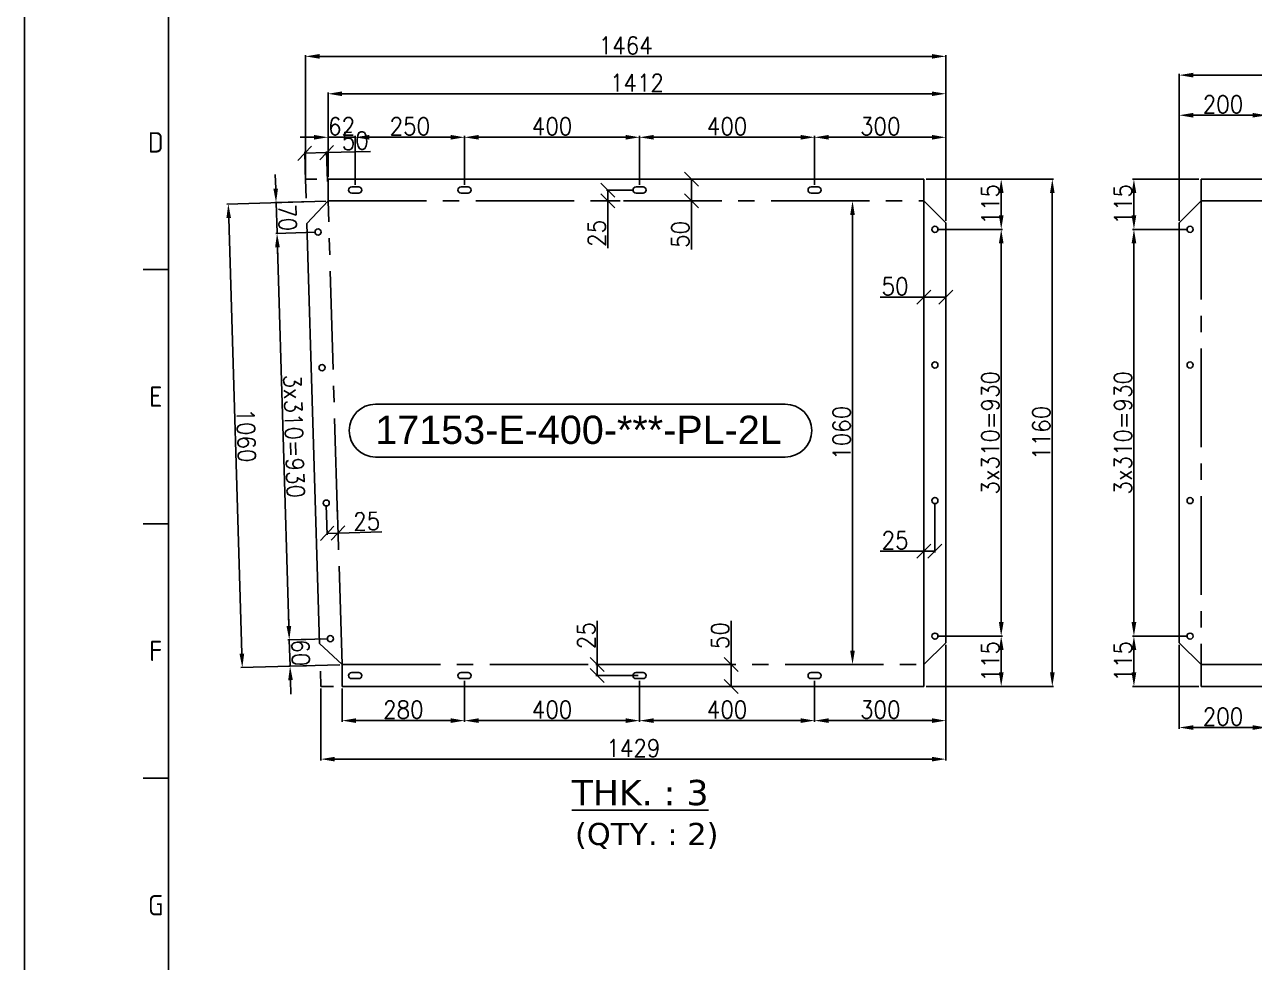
# Model space of a CAD drawing. Header units: inches. Extents: x 98758 to 118468, y 66787 to 119708.
# Drawn here: x 98965 to 101776, y 87340 to 89484 of the extents above; entities that cross this region are included whole.
import ezdxf
from ezdxf.enums import TextEntityAlignment as Align

# ---------------------------------------------------------------- set-up
doc = ezdxf.new("R2010")
doc.units = ezdxf.units.IN
doc.header["$MEASUREMENT"] = 0
for name, pattern in [('CENTER2', [1.125, 0.75, -0.125, 0.125, -0.125]), ('HIDDEN', [0.375, 0.25, -0.125]), ('HIDDEN2', [0.1875, 0.125, -0.0625])]:
    doc.linetypes.add(name, pattern=pattern)
for name, color, linetype in [('2', 2, 'HIDDEN2'), ('3', 3, 'Continuous'), ('3-TEXT', 6, 'Continuous'), ('CADRE', 5, 'Continuous')]:
    doc.layers.add(name, color=color, linetype=linetype)
doc.styles.add('ISO Proportional', font='isocp.shx')
doc.styles.add('ROMANS', font='ROMANS.shx', dxfattribs={"width": 0.9})
doc.styles.add('style1', font='verdana.ttf')
doc.styles.add('style10', font='swissl.ttf', dxfattribs={"height": 40})
doc.styles.add('ver', font='verdana.ttf')
doc.dimstyles.new('11', dxfattribs={"dimtxt": 40, "dimasz": 32, "dimexe": 3, "dimexo": 5, "dimgap": 5, "dimtad": 1, "dimdec": 0, "dimdsep": 46, "dimtxsty": 'ROMANS', "dimcen": 2.5, "dimclrd": 6, "dimclre": 6, "dimclrt": 2, "dimadec": 0, "dimazin": 0, "dimtfac": 1, "dimtdec": 0, "dimtmove": 0, "dimatfit": 3, "dimfxl": 1, "dimarcsym": 0})

# ---------------------------------------------------------------- blocks, each defined once
blk = doc.blocks.new('KADR')
at = {"layer": 'CADRE', "color": 2}
for p, q in [((220598.3, 4139.6), (220695.6, 4139.6)), ((220598.3, 3167.2), (220695.6, 3167.2)), ((220598.3, 2194.8), (220695.6, 2194.8))]:
    blk.add_line(p, q, dxfattribs=at)
at = {"layer": 'CADRE', "color": 1}
blk.add_lwpolyline([(220145.5, -7651), (243248.6, -7651), (243248.6, 8686.2), (220145.5, 8686.2)], close=True, dxfattribs=at)
at = {"layer": 'CADRE'}
blk.add_lwpolyline([(220695.6, -7100.9), (242698.5, -7100.9), (242698.5, 8136.1), (220695.6, 8136.1)], close=True, dxfattribs=at)
at = {"layer": 'CADRE', "color": 2, "style": 'ISO Proportional'}
for s, p in [('D', (220647, 4625.8)), ('E', (220647, 3653.4)), ('F', (220647, 2681)), ('G', (220647, 1708.6))]:
    blk.add_text(s, height=77.8, dxfattribs=at).set_placement(p, align=Align.MIDDLE)
blk = doc.blocks.new('*D144')
at = {"color": 6, "lineweight": -2, "transparency": 16777216}
for p, q in [((101026, 89130.3), (101200.5, 89130.3)), ((101197.5, 89098.3), (101197.5, 89047.5)), ((101051, 89015.5), (101200.5, 89015.5))]:
    blk.add_line(p, q, dxfattribs=at)
at = {"color": 6, "transparency": 16777216}
for points in [[(101192.2, 89098.3), (101202.9, 89098.3), (101197.5, 89130.3)], [(101192.2, 89047.5), (101202.9, 89047.5), (101197.5, 89015.5)]]:
    blk.add_solid(points, dxfattribs=at)
at = {"layer": 'Defpoints', "color": 0, "transparency": 16777216}
for p in [(101021, 89130.3), (101046, 89015.5, -0.2), (101197.5, 89015.5)]:
    blk.add_point(p, dxfattribs=at)
at = {"color": 2, "transparency": 16777216, "insert": (101172.5, 89072.9), "char_height": 40, "attachment_point": 5, "rotation": 90, "style": 'ROMANS'}
blk.add_mtext('115', dxfattribs=at)
blk = doc.blocks.new('*D145')
at = {"color": 6, "lineweight": -2, "transparency": 16777216}
for p, q in [((101051, 89015.5), (101200.5, 89015.5)), ((101197.5, 88983.5), (101197.5, 88117.5)), ((101051, 88085.5), (101200.5, 88085.5))]:
    blk.add_line(p, q, dxfattribs=at)
at = {"color": 6, "transparency": 16777216}
for points in [[(101192.2, 88983.5), (101202.9, 88983.5), (101197.5, 89015.5)], [(101192.2, 88117.5), (101202.9, 88117.5), (101197.5, 88085.5)]]:
    blk.add_solid(points, dxfattribs=at)
at = {"layer": 'Defpoints', "color": 0, "transparency": 16777216}
for p in [(101046, 89015.5, -0.2), (101046, 88085.5, -0.2), (101197.5, 88085.5)]:
    blk.add_point(p, dxfattribs=at)
at = {"color": 2, "transparency": 16777216, "insert": (101172.5, 88550.5), "char_height": 40, "attachment_point": 5, "rotation": 90, "style": 'ROMANS'}
blk.add_mtext('3x310=930', dxfattribs=at)
blk = doc.blocks.new('*D146')
at = {"color": 6, "lineweight": -2, "transparency": 16777216}
for p, q in [((101051, 88085.5), (101200.5, 88085.5)), ((101197.5, 88053.5), (101197.5, 88002.5)), ((101026, 87970.5), (101200.5, 87970.5))]:
    blk.add_line(p, q, dxfattribs=at)
at = {"color": 6, "transparency": 16777216}
for points in [[(101192.2, 88053.5), (101202.9, 88053.5), (101197.5, 88085.5)], [(101192.2, 88002.5), (101202.9, 88002.5), (101197.5, 87970.5)]]:
    blk.add_solid(points, dxfattribs=at)
at = {"layer": 'Defpoints', "color": 0, "transparency": 16777216}
for p in [(101046, 88085.5, -0.2), (101021, 87970.5), (101197.5, 87970.5)]:
    blk.add_point(p, dxfattribs=at)
at = {"color": 2, "transparency": 16777216, "insert": (101172.5, 88028), "char_height": 40, "attachment_point": 5, "rotation": 90, "style": 'ROMANS'}
blk.add_mtext('115', dxfattribs=at)
blk = doc.blocks.new('*D147')
at = {"color": 6, "lineweight": -2, "transparency": 16777216}
for p, q in [((101107.9, 89130.3), (101317.3, 89130.3)), ((101314.3, 89098.3), (101314.3, 88002.5)), ((101107.9, 87970.5), (101317.3, 87970.5))]:
    blk.add_line(p, q, dxfattribs=at)
at = {"color": 6, "transparency": 16777216}
for points in [[(101309, 89098.3), (101319.6, 89098.3), (101314.3, 89130.3)], [(101309, 88002.5), (101319.6, 88002.5), (101314.3, 87970.5)]]:
    blk.add_solid(points, dxfattribs=at)
at = {"layer": 'Defpoints', "color": 0, "transparency": 16777216}
for p in [(101102.9, 89130.3), (101102.9, 87970.5), (101314.3, 87970.5)]:
    blk.add_point(p, dxfattribs=at)
at = {"color": 2, "transparency": 16777216, "insert": (101289.3, 88550.4), "char_height": 40, "attachment_point": 5, "rotation": 90, "style": 'ROMANS'}
blk.add_mtext('1160', dxfattribs=at)
blk = doc.blocks.new('*D148')
at = {"color": 6, "lineweight": -2, "transparency": 16777216}
for p, q in [((100771, 89117.3), (100771, 89228.9)), ((101039, 89225.9), (100803, 89225.9)), ((101071, 89035.3), (101071, 89228.9))]:
    blk.add_line(p, q, dxfattribs=at)
at = {"color": 6, "transparency": 16777216}
for points in [[(100803, 89231.3), (100803, 89220.6), (100771, 89225.9)], [(101039, 89231.3), (101039, 89220.6), (101071, 89225.9)]]:
    blk.add_solid(points, dxfattribs=at)
at = {"layer": 'Defpoints', "color": 0, "transparency": 16777216}
for p in [(100771, 89225.9), (100771, 89112.3), (101071, 89030.3)]:
    blk.add_point(p, dxfattribs=at)
at = {"color": 2, "transparency": 16777216, "insert": (100921, 89250.9), "char_height": 40, "attachment_point": 5, "style": 'ROMANS'}
blk.add_mtext('300', dxfattribs=at)
blk = doc.blocks.new('*D149')
at = {"color": 6, "lineweight": -2, "transparency": 16777216}
for p, q in [((100371, 89117.3), (100371, 89228.9)), ((100739, 89225.9), (100403, 89225.9)), ((100771, 89117.3), (100771, 89228.9))]:
    blk.add_line(p, q, dxfattribs=at)
at = {"color": 6, "transparency": 16777216}
for points in [[(100403, 89231.3), (100403, 89220.6), (100371, 89225.9)], [(100739, 89231.3), (100739, 89220.6), (100771, 89225.9)]]:
    blk.add_solid(points, dxfattribs=at)
at = {"layer": 'Defpoints', "color": 0, "transparency": 16777216}
for p in [(100371, 89225.9), (100371, 89112.3), (100771, 89112.3)]:
    blk.add_point(p, dxfattribs=at)
at = {"color": 2, "transparency": 16777216, "insert": (100571, 89250.9), "char_height": 40, "attachment_point": 5, "style": 'ROMANS'}
blk.add_mtext('400', dxfattribs=at)
blk = doc.blocks.new('*D150')
at = {"color": 6, "lineweight": -2, "transparency": 16777216}
for p, q in [((99721, 89117.3), (99721, 89228.9)), ((99939, 89225.9), (99753, 89225.9)), ((99971, 89117.3), (99971, 89228.9))]:
    blk.add_line(p, q, dxfattribs=at)
at = {"color": 6, "transparency": 16777216}
for points in [[(99753, 89231.3), (99753, 89220.6), (99721, 89225.9)], [(99939, 89231.3), (99939, 89220.6), (99971, 89225.9)]]:
    blk.add_solid(points, dxfattribs=at)
at = {"layer": 'Defpoints', "color": 0, "transparency": 16777216}
for p in [(99721, 89225.9), (99721, 89112.3), (99971, 89112.3)]:
    blk.add_point(p, dxfattribs=at)
at = {"color": 2, "transparency": 16777216, "insert": (99846, 89250.9), "char_height": 40, "attachment_point": 5, "style": 'ROMANS'}
blk.add_mtext('250', dxfattribs=at)
blk = doc.blocks.new('*D151')
at = {"color": 6, "lineweight": -2, "transparency": 16777216}
for p, q in [((99627, 89225.9), (99595, 89225.9)), ((99659, 89135.3), (99659, 89228.9)), ((99721, 89225.9), (99659, 89225.9)), ((99721, 89117.3), (99721, 89228.9)), ((99753, 89225.9), (99785, 89225.9))]:
    blk.add_line(p, q, dxfattribs=at)
at = {"color": 6, "transparency": 16777216}
for points in [[(99627, 89231.3), (99627, 89220.6), (99659, 89225.9)], [(99753, 89231.3), (99753, 89220.6), (99721, 89225.9)]]:
    blk.add_solid(points, dxfattribs=at)
at = {"layer": 'Defpoints', "color": 0, "transparency": 16777216}
for p in [(99659, 89225.9), (99659, 89130.3), (99721, 89112.3)]:
    blk.add_point(p, dxfattribs=at)
at = {"color": 2, "transparency": 16777216, "insert": (99690, 89250.9), "char_height": 40, "attachment_point": 5, "style": 'ROMANS'}
blk.add_mtext('62', dxfattribs=at)
blk = doc.blocks.new('*D152')
at = {"color": 6, "lineweight": -2, "transparency": 16777216}
for p, q in [((99971, 89117.3), (99971, 89228.9)), ((100339, 89225.9), (100003, 89225.9)), ((100371, 89117.3), (100371, 89228.9))]:
    blk.add_line(p, q, dxfattribs=at)
at = {"color": 6, "transparency": 16777216}
for points in [[(100003, 89231.3), (100003, 89220.6), (99971, 89225.9)], [(100339, 89231.3), (100339, 89220.6), (100371, 89225.9)]]:
    blk.add_solid(points, dxfattribs=at)
at = {"layer": 'Defpoints', "color": 0, "transparency": 16777216}
for p in [(99971, 89225.9), (99971, 89112.3), (100371, 89112.3)]:
    blk.add_point(p, dxfattribs=at)
at = {"color": 2, "transparency": 16777216, "insert": (100171, 89250.9), "char_height": 40, "attachment_point": 5, "style": 'ROMANS'}
blk.add_mtext('400', dxfattribs=at)
blk = doc.blocks.new('*D153')
at = {"color": 6, "lineweight": -2, "transparency": 16777216}
for p, q in [((99659, 89184.2), (99659, 89328.4)), ((101039, 89325.4), (99691, 89325.4)), ((101071, 89184.2), (101071, 89328.4))]:
    blk.add_line(p, q, dxfattribs=at)
at = {"color": 6, "transparency": 16777216}
for points in [[(99691, 89330.7), (99691, 89320.1), (99659, 89325.4)], [(101039, 89330.7), (101039, 89320.1), (101071, 89325.4)]]:
    blk.add_solid(points, dxfattribs=at)
at = {"layer": 'Defpoints', "color": 0, "transparency": 16777216}
for p in [(99659, 89325.4), (99659, 89179.2), (101071, 89179.2)]:
    blk.add_point(p, dxfattribs=at)
at = {"color": 2, "transparency": 16777216, "insert": (100365, 89350.4), "char_height": 40, "attachment_point": 5, "style": 'ROMANS'}
blk.add_mtext('1412', dxfattribs=at)
blk = doc.blocks.new('*D154')
at = {"color": 6, "lineweight": -2, "transparency": 16777216}
for p, q in [((101071, 88065.5), (101071, 87889.4)), ((100771, 87983.5), (100771, 87889.4)), ((101039, 87892.4), (100803, 87892.4))]:
    blk.add_line(p, q, dxfattribs=at)
at = {"color": 6, "transparency": 16777216}
for points in [[(100803, 87897.8), (100803, 87887.1), (100771, 87892.4)], [(101039, 87897.8), (101039, 87887.1), (101071, 87892.4)]]:
    blk.add_solid(points, dxfattribs=at)
at = {"layer": 'Defpoints', "color": 0, "transparency": 16777216}
for p in [(101071, 88070.5, -0.2), (100771, 87988.5, -0.2), (100771, 87892.4)]:
    blk.add_point(p, dxfattribs=at)
at = {"color": 2, "transparency": 16777216, "insert": (100921, 87917.4), "char_height": 40, "attachment_point": 5, "style": 'ROMANS'}
blk.add_mtext('300', dxfattribs=at)
blk = doc.blocks.new('*D155')
at = {"color": 6, "lineweight": -2, "transparency": 16777216}
for p, q in [((100371, 87983.5), (100371, 87889.4)), ((100771, 87983.5), (100771, 87889.4)), ((100739, 87892.4), (100403, 87892.4))]:
    blk.add_line(p, q, dxfattribs=at)
at = {"color": 6, "transparency": 16777216}
for points in [[(100403, 87897.8), (100403, 87887.1), (100371, 87892.4)], [(100739, 87897.8), (100739, 87887.1), (100771, 87892.4)]]:
    blk.add_solid(points, dxfattribs=at)
at = {"layer": 'Defpoints', "color": 0, "transparency": 16777216}
for p in [(100371, 87988.5, -0.2), (100771, 87988.5, -0.2), (100371, 87892.4)]:
    blk.add_point(p, dxfattribs=at)
at = {"color": 2, "transparency": 16777216, "insert": (100571, 87917.4), "char_height": 40, "attachment_point": 5, "style": 'ROMANS'}
blk.add_mtext('400', dxfattribs=at)
blk = doc.blocks.new('*D156')
at = {"color": 6, "lineweight": -2, "transparency": 16777216}
for p, q in [((99971, 87983.5), (99971, 87889.4)), ((100371, 87983.5), (100371, 87889.4)), ((100339, 87892.4), (100003, 87892.4))]:
    blk.add_line(p, q, dxfattribs=at)
at = {"color": 6, "transparency": 16777216}
for points in [[(100003, 87897.8), (100003, 87887.1), (99971, 87892.4)], [(100339, 87897.8), (100339, 87887.1), (100371, 87892.4)]]:
    blk.add_solid(points, dxfattribs=at)
at = {"layer": 'Defpoints', "color": 0, "transparency": 16777216}
for p in [(99971, 87988.5, -0.2), (100371, 87988.5, -0.2), (99971, 87892.4)]:
    blk.add_point(p, dxfattribs=at)
at = {"color": 2, "transparency": 16777216, "insert": (100171, 87917.4), "char_height": 40, "attachment_point": 5, "style": 'ROMANS'}
blk.add_mtext('400', dxfattribs=at)
blk = doc.blocks.new('*D157')
at = {"color": 6, "lineweight": -2, "transparency": 16777216}
for p, q in [((99971, 87983.5), (99971, 87889.4)), ((99691, 87965.5), (99691, 87889.4)), ((99939, 87892.4), (99723, 87892.4))]:
    blk.add_line(p, q, dxfattribs=at)
at = {"color": 6, "transparency": 16777216}
for points in [[(99723, 87897.8), (99723, 87887.1), (99691, 87892.4)], [(99939, 87897.8), (99939, 87887.1), (99971, 87892.4)]]:
    blk.add_solid(points, dxfattribs=at)
at = {"layer": 'Defpoints', "color": 0, "transparency": 16777216}
for p in [(99971, 87988.5, -0.2), (99691, 87970.5, -0.2), (99691, 87892.4)]:
    blk.add_point(p, dxfattribs=at)
at = {"color": 2, "transparency": 16777216, "insert": (99831, 87917.4), "char_height": 40, "attachment_point": 5, "style": 'ROMANS'}
blk.add_mtext('280', dxfattribs=at)
blk = doc.blocks.new('*D158')
at = {"color": 6, "lineweight": -2, "transparency": 16777216}
for p, q in [((99654, 89080.1), (99428, 89073.3)), ((99432, 89041.4), (99462.1, 88045.6)), ((99686, 88020.3), (99460, 88013.5))]:
    blk.add_line(p, q, dxfattribs=at)
at = {"color": 6, "transparency": 16777216}
for points in [[(99437.3, 89041.5), (99426.7, 89041.2), (99431, 89073.4)], [(99467.4, 88045.7), (99456.7, 88045.4), (99463, 88013.6)]]:
    blk.add_solid(points, dxfattribs=at)
at = {"layer": 'Defpoints', "color": 0, "transparency": 16777216}
for p in [(99659, 89080.3), (99463, 88013.6), (99691, 88020.5, -0.2)]:
    blk.add_point(p, dxfattribs=at)
at = {"color": 2, "transparency": 16777216, "insert": (99472, 88544.2), "char_height": 40, "attachment_point": 5, "rotation": 271.7293, "style": 'ROMANS'}
blk.add_mtext('1060', dxfattribs=at)
blk = doc.blocks.new('*D159')
at = {"color": 6, "lineweight": -2, "transparency": 16777216}
for p, q in [((99539.3, 89108.7), (99538.3, 89140.6)), ((99629, 89079.4), (99537.2, 89076.6)), ((99542.4, 89006.4), (99540.2, 89076.7)), ((99631.2, 89009.1), (99539.4, 89006.3)), ((99543.3, 88974.5), (99544.3, 88942.5))]:
    blk.add_line(p, q, dxfattribs=at)
at = {"color": 6, "transparency": 16777216}
for points in [[(99544.6, 89108.8), (99534, 89108.5), (99540.2, 89076.7)], [(99548.7, 88974.6), (99538, 88974.3), (99542.4, 89006.4)]]:
    blk.add_solid(points, dxfattribs=at)
at = {"layer": 'Defpoints', "color": 0, "transparency": 16777216}
for p in [(99540.2, 89076.7), (99634, 89079.5), (99636.2, 89009.3, -0.2)]:
    blk.add_point(p, dxfattribs=at)
at = {"color": 2, "transparency": 16777216, "insert": (99566.3, 89042.3), "char_height": 40, "attachment_point": 5, "rotation": 271.7293, "style": 'ROMANS'}
blk.add_mtext('70', dxfattribs=at)
blk = doc.blocks.new('*D160')
at = {"color": 6, "lineweight": -2, "transparency": 16777216}
for p, q in [((99631.2, 89009.1), (99539.4, 89006.3)), ((99543.3, 88974.5), (99569.5, 88108.8)), ((99659.2, 88079.5), (99567.4, 88076.8))]:
    blk.add_line(p, q, dxfattribs=at)
at = {"color": 6, "transparency": 16777216}
for points in [[(99548.7, 88974.6), (99538, 88974.3), (99542.4, 89006.4)], [(99574.8, 88109), (99564.1, 88108.7), (99570.4, 88076.9)]]:
    blk.add_solid(points, dxfattribs=at)
at = {"layer": 'Defpoints', "color": 0, "transparency": 16777216}
for p in [(99636.2, 89009.3, -0.2), (99570.4, 88076.9), (99664.2, 88079.7, -0.2)]:
    blk.add_point(p, dxfattribs=at)
at = {"color": 2, "transparency": 16777216, "insert": (99581.4, 88542.4), "char_height": 40, "attachment_point": 5, "rotation": 271.7293, "style": 'ROMANS'}
blk.add_mtext('3x310=930', dxfattribs=at)
blk = doc.blocks.new('*D161')
at = {"color": 6, "lineweight": -2, "transparency": 16777216}
for p, q in [((99569.5, 88108.8), (99568.5, 88140.8)), ((99608.3, 88078), (99567.4, 88076.8)), ((99570.4, 88076.9), (99572.2, 88016.9)), ((99610.1, 88018), (99569.2, 88016.8)), ((99573.2, 87984.9), (99574.2, 87952.9))]:
    blk.add_line(p, q, dxfattribs=at)
at = {"color": 6, "transparency": 16777216}
for points in [[(99574.8, 88109), (99564.1, 88108.7), (99570.4, 88076.9)], [(99578.5, 87985.1), (99567.9, 87984.7), (99572.2, 88016.9)]]:
    blk.add_solid(points, dxfattribs=at)
at = {"layer": 'Defpoints', "color": 0, "transparency": 16777216}
for p in [(99613.3, 88078.2), (99572.2, 88016.9), (99615.1, 88018.2)]:
    blk.add_point(p, dxfattribs=at)
at = {"color": 2, "transparency": 16777216, "insert": (99596.3, 88047.6), "char_height": 40, "attachment_point": 5, "rotation": 271.7293, "style": 'ROMANS'}
blk.add_mtext('60', dxfattribs=at)
blk = doc.blocks.new('_Oblique')
at = {"color": 0, "linetype": 'ByBlock', "lineweight": -2}
blk.add_line((-0.5, -0.5), (0.5, 0.5), dxfattribs=at)
blk = doc.blocks.new('*D167')
at = {"color": 6, "lineweight": -2, "transparency": 16777216}
for p, q in [((100580.2, 88020.5), (100580.2, 88120.8)), ((100558.7, 88020.5), (100583.2, 88020.5)), ((100580.2, 87970.5), (100580.2, 88020.5)), ((100558.7, 87970.5), (100583.2, 87970.5))]:
    blk.add_line(p, q, dxfattribs=at)
at = {"layer": 'Defpoints', "color": 0, "transparency": 16777216}
for p in [(100553.7, 88020.5, -0.2), (100580.2, 88020.5), (100553.7, 87970.5, -0.2)]:
    blk.add_point(p, dxfattribs=at)
at = {"color": 6, "lineweight": -2, "transparency": 16777216, "xscale": 32, "yscale": 32, "zscale": 32}
for p, rotation in [((100580.2, 88020.5), 90), ((100580.2, 87970.5), 270)]:
    blk.add_blockref('_Oblique', p, dxfattribs=dict(at, rotation=rotation))
at = {"color": 2, "transparency": 16777216, "insert": (100555.2, 88086.6), "char_height": 40, "attachment_point": 5, "rotation": 90, "style": 'ROMANS'}
blk.add_mtext('50', dxfattribs=at)
blk = doc.blocks.new('*D168')
at = {"color": 6, "lineweight": -2, "transparency": 16777216}
for p, q in [((100274.2, 88020.5), (100274.2, 88120.8)), ((100367.4, 88020.5), (100271.2, 88020.5)), ((100274.2, 87995.5), (100274.2, 88020.5)), ((100367.4, 87995.5), (100271.2, 87995.5))]:
    blk.add_line(p, q, dxfattribs=at)
at = {"layer": 'Defpoints', "color": 0, "transparency": 16777216}
for p in [(100274.2, 88020.5), (100372.4, 88020.5, -0.2), (100372.4, 87995.5, -0.2)]:
    blk.add_point(p, dxfattribs=at)
at = {"color": 6, "lineweight": -2, "transparency": 16777216, "xscale": 32, "yscale": 32, "zscale": 32}
for p, rotation in [((100274.2, 88020.5), 90), ((100274.2, 87995.5), 270)]:
    blk.add_blockref('_Oblique', p, dxfattribs=dict(at, rotation=rotation))
at = {"color": 2, "transparency": 16777216, "insert": (100249.2, 88086.6), "char_height": 40, "attachment_point": 5, "rotation": 90, "style": 'ROMANS'}
blk.add_mtext('25', dxfattribs=at)
blk = doc.blocks.new('*D169')
at = {"color": 6, "lineweight": -2, "transparency": 16777216}
for p, q in [((100471.5, 89130.3), (100492.3, 89130.3)), ((100489.3, 89130.3), (100489.3, 89080.3)), ((100471.5, 89080.3), (100492.3, 89080.3)), ((100489.3, 89080.3), (100489.3, 88969.6))]:
    blk.add_line(p, q, dxfattribs=at)
at = {"layer": 'Defpoints', "color": 0, "transparency": 16777216}
for p in [(100466.5, 89130.3, -0.2), (100489.3, 89130.3), (100466.5, 89080.3, -0.2)]:
    blk.add_point(p, dxfattribs=at)
at = {"color": 6, "lineweight": -2, "transparency": 16777216, "xscale": 32, "yscale": 32, "zscale": 32}
for p, rotation in [((100489.3, 89130.3), 90), ((100489.3, 89080.3), 270)]:
    blk.add_blockref('_Oblique', p, dxfattribs=dict(at, rotation=rotation))
at = {"color": 2, "transparency": 16777216, "insert": (100464.3, 89003.8), "char_height": 40, "attachment_point": 5, "rotation": 90, "style": 'ROMANS'}
blk.add_mtext('50', dxfattribs=at)
blk = doc.blocks.new('*D170')
at = {"color": 6, "lineweight": -2, "transparency": 16777216}
for p, q in [((100358, 89105.3), (100295.3, 89105.3)), ((100298.3, 89105.3), (100298.3, 89080.3)), ((100326.6, 89080.3), (100295.3, 89080.3)), ((100298.3, 89080.3), (100298.3, 88972.1))]:
    blk.add_line(p, q, dxfattribs=at)
at = {"layer": 'Defpoints', "color": 0, "transparency": 16777216}
for p in [(100363, 89105.3, -0.2), (100298.3, 89080.3), (100331.6, 89080.3, -0.2)]:
    blk.add_point(p, dxfattribs=at)
at = {"color": 6, "lineweight": -2, "transparency": 16777216, "xscale": 32, "yscale": 32, "zscale": 32}
for p, rotation in [((100298.3, 89105.3), 90), ((100298.3, 89080.3), 270)]:
    blk.add_blockref('_Oblique', p, dxfattribs=dict(at, rotation=rotation))
at = {"color": 2, "transparency": 16777216, "insert": (100273.3, 89006.3), "char_height": 40, "attachment_point": 5, "rotation": 90, "style": 'ROMANS'}
blk.add_mtext('25', dxfattribs=at)
blk = doc.blocks.new('*D171')
at = {"color": 6, "lineweight": -2, "transparency": 16777216}
for p, q in [((99607.7, 89123.1), (99605.6, 89192.3)), ((99605.7, 89189.3), (99655.7, 89190.8)), ((99657.7, 89124.6), (99655.6, 89193.8)), ((99655.7, 89190.8), (99755.9, 89193.8))]:
    blk.add_line(p, q, dxfattribs=at)
at = {"layer": 'Defpoints', "color": 0, "transparency": 16777216}
for p in [(99655.7, 89190.8), (99607.9, 89118.1, 0), (99657.8, 89119.6, 0)]:
    blk.add_point(p, dxfattribs=at)
at = {"color": 6, "lineweight": -2, "transparency": 16777216, "xscale": 32, "yscale": 32, "zscale": 32}
for p, rotation in [((99605.7, 89189.3), 181.729341306325), ((99655.7, 89190.8), 1.729341306324981)]:
    blk.add_blockref('_Oblique', p, dxfattribs=dict(at, rotation=rotation))
at = {"color": 2, "transparency": 16777216, "insert": (99721, 89217.8), "char_height": 40, "attachment_point": 5, "rotation": 1.7293, "style": 'ROMANS'}
blk.add_mtext('50', dxfattribs=at)
blk = doc.blocks.new('*D172')
at = {"color": 6, "lineweight": -2, "transparency": 16777216}
for p, q in [((99655, 88384.6), (99657, 88317.5)), ((99680, 88385.3), (99682, 88318.2)), ((99657, 88320.5), (99681.9, 88321.2)), ((99681.9, 88321.2), (99782.2, 88324.3))]:
    blk.add_line(p, q, dxfattribs=at)
at = {"layer": 'Defpoints', "color": 0, "transparency": 16777216}
for p in [(99654.9, 88389.6, -0.3), (99679.9, 88390.3, -0.1), (99681.9, 88321.2)]:
    blk.add_point(p, dxfattribs=at)
at = {"color": 6, "lineweight": -2, "transparency": 16777216, "xscale": 32, "yscale": 32, "zscale": 32}
for p, rotation in [((99657, 88320.5), 181.7292578685858), ((99681.9, 88321.2), 1.729257868585751)]:
    blk.add_blockref('_Oblique', p, dxfattribs=dict(at, rotation=rotation))
at = {"color": 2, "transparency": 16777216, "insert": (99747.3, 88348.2), "char_height": 40, "attachment_point": 5, "rotation": 1.7293, "style": 'ROMANS'}
blk.add_mtext('25', dxfattribs=at)
blk = doc.blocks.new('*D173')
at = {"color": 6, "lineweight": -2, "transparency": 16777216}
for p, q in [((101021, 88860.2), (100920.7, 88860.2)), ((101021, 88806.3), (101021, 88863.2)), ((101071, 88860.2), (101021, 88860.2)), ((101071, 88806.3), (101071, 88863.2))]:
    blk.add_line(p, q, dxfattribs=at)
at = {"layer": 'Defpoints', "color": 0, "transparency": 16777216}
for p in [(101021, 88860.2), (101021, 88801.3, -0.1), (101071, 88801.3, 0)]:
    blk.add_point(p, dxfattribs=at)
at = {"color": 6, "lineweight": -2, "transparency": 16777216, "xscale": 32, "yscale": 32, "zscale": 32, "rotation": 180}
blk.add_blockref('_Oblique', (101021, 88860.2), dxfattribs=at)
at = {"color": 6, "lineweight": -2, "transparency": 16777216, "xscale": 32, "yscale": 32, "zscale": 32}
blk.add_blockref('_Oblique', (101071, 88860.2), dxfattribs=at)
at = {"color": 2, "transparency": 16777216, "insert": (100954.9, 88885.2), "char_height": 40, "attachment_point": 5, "style": 'ROMANS'}
blk.add_mtext('50', dxfattribs=at)
blk = doc.blocks.new('*D174')
at = {"color": 6, "lineweight": -2, "transparency": 16777216}
for p, q in [((101021, 88390.5), (101021, 88276.7)), ((101046, 88390.5), (101046, 88276.7)), ((101021, 88279.7), (100920.7, 88279.7)), ((101046, 88279.7), (101021, 88279.7))]:
    blk.add_line(p, q, dxfattribs=at)
at = {"layer": 'Defpoints', "color": 0, "transparency": 16777216}
for p in [(101021, 88395.5, -0.1), (101046, 88395.5, -0.2), (101021, 88279.7)]:
    blk.add_point(p, dxfattribs=at)
at = {"color": 6, "lineweight": -2, "transparency": 16777216, "xscale": 32, "yscale": 32, "zscale": 32, "rotation": 180}
blk.add_blockref('_Oblique', (101021, 88279.7), dxfattribs=at)
at = {"color": 6, "lineweight": -2, "transparency": 16777216, "xscale": 32, "yscale": 32, "zscale": 32}
blk.add_blockref('_Oblique', (101046, 88279.7), dxfattribs=at)
at = {"color": 2, "transparency": 16777216, "insert": (100954.9, 88304.7), "char_height": 40, "attachment_point": 5, "style": 'ROMANS'}
blk.add_mtext('25', dxfattribs=at)
blk = doc.blocks.new('*D185')
at = {"color": 6, "lineweight": -2, "transparency": 16777216}
for p, q in [((101649.3, 89130.3), (101497.8, 89130.3)), ((101500.8, 89098.3), (101500.8, 89047.5)), ((101624.3, 89015.5), (101497.8, 89015.5))]:
    blk.add_line(p, q, dxfattribs=at)
at = {"color": 6, "transparency": 16777216}
for points in [[(101495.5, 89098.3), (101506.2, 89098.3), (101500.8, 89130.3)], [(101495.5, 89047.5), (101506.2, 89047.5), (101500.8, 89015.5)]]:
    blk.add_solid(points, dxfattribs=at)
at = {"layer": 'Defpoints', "color": 0, "transparency": 16777216}
for p in [(101654.3, 89130.3), (101500.8, 89015.5), (101629.3, 89015.5, -0.2)]:
    blk.add_point(p, dxfattribs=at)
at = {"color": 2, "transparency": 16777216, "insert": (101475.8, 89072.9), "char_height": 40, "attachment_point": 5, "rotation": 90, "style": 'ROMANS'}
blk.add_mtext('115', dxfattribs=at)
blk = doc.blocks.new('*D186')
at = {"color": 6, "lineweight": -2, "transparency": 16777216}
for p, q in [((101624.3, 89015.5), (101497.8, 89015.5)), ((101500.8, 88983.5), (101500.8, 88117.5)), ((101624.3, 88085.5), (101497.8, 88085.5))]:
    blk.add_line(p, q, dxfattribs=at)
at = {"color": 6, "transparency": 16777216}
for points in [[(101495.5, 88983.5), (101506.2, 88983.5), (101500.8, 89015.5)], [(101495.5, 88117.5), (101506.2, 88117.5), (101500.8, 88085.5)]]:
    blk.add_solid(points, dxfattribs=at)
at = {"layer": 'Defpoints', "color": 0, "transparency": 16777216}
for p in [(101629.3, 89015.5, -0.2), (101500.8, 88085.5), (101629.3, 88085.5, -0.2)]:
    blk.add_point(p, dxfattribs=at)
at = {"color": 2, "transparency": 16777216, "insert": (101475.8, 88550.5), "char_height": 40, "attachment_point": 5, "rotation": 90, "style": 'ROMANS'}
blk.add_mtext('3x310=930', dxfattribs=at)
blk = doc.blocks.new('*D187')
at = {"color": 6, "lineweight": -2, "transparency": 16777216}
for p, q in [((101624.3, 88085.5), (101497.8, 88085.5)), ((101500.8, 88053.5), (101500.8, 88002.5)), ((101649.3, 87970.5), (101497.8, 87970.5))]:
    blk.add_line(p, q, dxfattribs=at)
at = {"color": 6, "transparency": 16777216}
for points in [[(101495.5, 88053.5), (101506.2, 88053.5), (101500.8, 88085.5)], [(101495.5, 88002.5), (101506.2, 88002.5), (101500.8, 87970.5)]]:
    blk.add_solid(points, dxfattribs=at)
at = {"layer": 'Defpoints', "color": 0, "transparency": 16777216}
for p in [(101629.3, 88085.5, -0.2), (101500.8, 87970.5), (101654.3, 87970.5)]:
    blk.add_point(p, dxfattribs=at)
at = {"color": 2, "transparency": 16777216, "insert": (101475.8, 88028), "char_height": 40, "attachment_point": 5, "rotation": 90, "style": 'ROMANS'}
blk.add_mtext('115', dxfattribs=at)
blk = doc.blocks.new('*D190')
at = {"color": 6, "lineweight": -2, "transparency": 16777216}
for p, q in [((101604.3, 88065.5), (101604.3, 87873.6)), ((101804.3, 87983.5), (101804.3, 87873.6)), ((101772.3, 87876.6), (101636.3, 87876.6))]:
    blk.add_line(p, q, dxfattribs=at)
at = {"color": 6, "transparency": 16777216}
for points in [[(101636.3, 87881.9), (101636.3, 87871.3), (101604.3, 87876.6)], [(101772.3, 87881.9), (101772.3, 87871.3), (101804.3, 87876.6)]]:
    blk.add_solid(points, dxfattribs=at)
at = {"layer": 'Defpoints', "color": 0, "transparency": 16777216}
for p in [(101604.3, 88070.5, -0.2), (101804.3, 87988.5, -0.2), (101604.3, 87876.6)]:
    blk.add_point(p, dxfattribs=at)
at = {"color": 2, "transparency": 16777216, "insert": (101704.3, 87901.6), "char_height": 40, "attachment_point": 5, "style": 'ROMANS'}
blk.add_mtext('200', dxfattribs=at)
blk = doc.blocks.new('*D193')
at = {"color": 6, "lineweight": -2, "transparency": 16777216}
for p, q in [((101604.3, 89035.3), (101604.3, 89279.3)), ((101772.3, 89276.3), (101636.3, 89276.3)), ((101804.3, 89117.3), (101804.3, 89279.3))]:
    blk.add_line(p, q, dxfattribs=at)
at = {"color": 6, "transparency": 16777216}
for points in [[(101636.3, 89281.6), (101636.3, 89271), (101604.3, 89276.3)], [(101772.3, 89281.6), (101772.3, 89271), (101804.3, 89276.3)]]:
    blk.add_solid(points, dxfattribs=at)
at = {"layer": 'Defpoints', "color": 0, "transparency": 16777216}
for p in [(101604.3, 89276.3), (101804.3, 89112.3, -0.2), (101604.3, 89030.3, -0.2)]:
    blk.add_point(p, dxfattribs=at)
at = {"color": 2, "transparency": 16777216, "insert": (101704.3, 89301.3), "char_height": 40, "attachment_point": 5, "style": 'ROMANS'}
blk.add_mtext('200', dxfattribs=at)
blk = doc.blocks.new('*D205')
at = {"color": 6, "lineweight": -2, "transparency": 16777216}
for p, q in [((101604.3, 89078.6), (101604.3, 89371)), ((103172.3, 89368), (101636.3, 89368)), ((103204.3, 89185.4), (103204.3, 89371))]:
    blk.add_line(p, q, dxfattribs=at)
at = {"color": 6, "transparency": 16777216}
for points in [[(101636.3, 89373.3), (101636.3, 89362.7), (101604.3, 89368)], [(103172.3, 89373.3), (103172.3, 89362.7), (103204.3, 89368)]]:
    blk.add_solid(points, dxfattribs=at)
at = {"layer": 'Defpoints', "color": 0, "transparency": 16777216}
for p in [(101604.3, 89368), (103204.3, 89180.4), (101604.3, 89073.6)]:
    blk.add_point(p, dxfattribs=at)
at = {"color": 2, "transparency": 16777216, "insert": (102404.3, 89393), "char_height": 40, "attachment_point": 5, "style": 'ROMANS'}
blk.add_mtext('1600', dxfattribs=at)
blk = doc.blocks.new('*D221')
at = {"color": 6, "lineweight": -2, "transparency": 16777216}
for p, q in [((100851.4, 89080.3), (100860.7, 89080.3)), ((100857.7, 89048.3), (100857.7, 88052.5)), ((100851.4, 88020.5), (100860.7, 88020.5))]:
    blk.add_line(p, q, dxfattribs=at)
at = {"color": 6, "transparency": 16777216}
for points in [[(100852.3, 89048.3), (100863, 89048.3), (100857.7, 89080.3)], [(100852.3, 88052.5), (100863, 88052.5), (100857.7, 88020.5)]]:
    blk.add_solid(points, dxfattribs=at)
at = {"layer": 'Defpoints', "color": 0, "transparency": 16777216}
for p in [(100846.4, 89080.3), (100846.4, 88020.5, -0.2), (100857.7, 88020.5)]:
    blk.add_point(p, dxfattribs=at)
at = {"color": 2, "transparency": 16777216, "insert": (100832.7, 88550.4), "char_height": 40, "attachment_point": 5, "rotation": 90, "style": 'ROMANS'}
blk.add_mtext('1060', dxfattribs=at)
blk = doc.blocks.new('*D462')
at = {"color": 6, "lineweight": -2, "transparency": 16777216}
for p, q in [((99642.5, 87965.5), (99642.5, 87801.4)), ((101071, 87937.3), (101071, 87801.4)), ((101039, 87804.4), (99674.5, 87804.4))]:
    blk.add_line(p, q, dxfattribs=at)
at = {"color": 6, "transparency": 16777216}
for points in [[(99674.5, 87809.7), (99674.5, 87799.1), (99642.5, 87804.4)], [(101039, 87809.7), (101039, 87799.1), (101071, 87804.4)]]:
    blk.add_solid(points, dxfattribs=at)
at = {"layer": 'Defpoints', "color": 0, "transparency": 16777216}
for p in [(99642.5, 87970.5, -0.2), (101071, 87942.3), (99642.5, 87804.4)]:
    blk.add_point(p, dxfattribs=at)
at = {"color": 2, "transparency": 16777216, "insert": (100356.8, 87829.4), "char_height": 40, "attachment_point": 5, "style": 'ROMANS'}
blk.add_mtext('1429', dxfattribs=at)
blk = doc.blocks.new('*D463')
at = {"color": 6, "lineweight": -2, "transparency": 16777216}
for p, q in [((99607.5, 89135.3), (99607.5, 89413.9)), ((99639.5, 89410.9), (101039, 89410.9)), ((101071, 89164.4), (101071, 89413.9))]:
    blk.add_line(p, q, dxfattribs=at)
at = {"color": 6, "transparency": 16777216}
for points in [[(99639.5, 89416.2), (99639.5, 89405.6), (99607.5, 89410.9)], [(101039, 89416.2), (101039, 89405.6), (101071, 89410.9)]]:
    blk.add_solid(points, dxfattribs=at)
at = {"layer": 'Defpoints', "color": 0, "transparency": 16777216}
for p in [(101071, 89410.9), (101071, 89159.4), (99607.5, 89130.3)]:
    blk.add_point(p, dxfattribs=at)
at = {"color": 2, "transparency": 16777216, "insert": (100339.3, 89435.9), "char_height": 40, "attachment_point": 5, "style": 'ROMANS'}
blk.add_mtext('1464', dxfattribs=at)

msp = doc.modelspace()

# ---------------------------------------------------------------- linework, layer by layer
at = {"color": 3, "linetype": 'CENTER2', "ltscale": 300, "extrusion": (-5.70364e-06, -8.6082e-08, 1)}
for p, q in [((99607.5, 89130.3, 0), (99608.8, 89086.9, 0)), ((99641.5, 88005.1, -0.2), (99642.5, 87970.5, -0.2))]:
    msp.add_line(p, q, dxfattribs=at)
at = {"color": 3, "linetype": 'CENTER2', "ltscale": 300}
for p, q in [((99633.3, 89130.3), (99607.5, 89130.3)), ((101021, 88020.5, -0.2), (101021, 89080.3)), ((101021, 89080.3), (101021, 88020.5, -0.2)), ((101654.3, 89080.3), (101654.3, 88020.5, -0.2)), ((99671.5, 87970.5, -0.2), (99642.5, 87970.5, -0.2))]:
    msp.add_line(p, q, dxfattribs=at)
for p, q in [((101021, 89130.3), (99659, 89130.3)), ((99659, 89080.3), (99659, 89130.3)), ((101021, 89080.3), (101021, 89130.3)), ((103154.3, 89130.3), (101654.3, 89130.3)), ((101654.3, 89080.3), (101654.3, 89130.3)), ((101021, 89080.3), (101071, 89030.3)), ((101654.3, 89080.3), (101604.3, 89030.3)), ((101071, 89030.3), (101071, 88070.5, -0.2)), ((101604.3, 89030.3), (101604.3, 88070.5, -0.2)), ((101021, 88020.5, -0.2), (101071, 88070.5, -0.2)), ((101654.3, 88020.5, -0.2), (101604.3, 88070.5, -0.2)), ((99691, 88020.5, -0.2), (99691, 87970.5, -0.2)), ((101021, 88020.5), (101021, 87970.5)), ((101654.3, 88020.5, -0.2), (101654.3, 87970.5, -0.2)), ((101021, 87970.5), (99691, 87970.5, -0.2)), ((103154.3, 87970.5, -0.2), (101654.3, 87970.5, -0.2))]:
    msp.add_line(p, q)
at = {"extrusion": (-5.70364e-06, -8.6082e-08, 1)}
for p, q in [((99659, 89080.3), (99610.6, 89028.8, 0)), ((99610.6, 89028.8, 0), (99639.5, 88068.9, -0.2)), ((99691, 88020.5, -0.2), (99639.5, 88068.9, -0.2))]:
    msp.add_line(p, q, dxfattribs=at)
at = {"color": 3, "linetype": 'CENTER2', "ltscale": 300, "extrusion": (1.38084e-15, -0.000188999, 1)}
for p, q in [((99691, 88020.5, -0.2), (99659, 89080.3)), ((99659, 89080.3), (101021, 89080.3)), ((101654.3, 89080.3), (103154.3, 89080.3)), ((99691, 88020.5, -0.2), (101021, 88020.5, -0.2)), ((101654.3, 88020.5, -0.2), (103154.3, 88020.5, -0.2))]:
    msp.add_line(p, q, dxfattribs=at)
for points, elevation in [([(99729, 89112.3, -1), (99729, 89098.3), (99713, 89098.3, -1), (99713, 89112.3)], 0), ([(99979, 89112.3, -1), (99979, 89098.3), (99963, 89098.3, -1), (99963, 89112.3)], 0), ([(100379, 89112.3, -1), (100379, 89098.3), (100363, 89098.3, -1), (100363, 89112.3)], 0), ([(100779, 89112.3, -1), (100779, 89098.3), (100763, 89098.3, -1), (100763, 89112.3)], 0), ([(99729, 88002.5, -1), (99729, 87988.5), (99713, 87988.5, -1), (99713, 88002.5)], -0.2), ([(99979, 88002.5, -1), (99979, 87988.5), (99963, 87988.5, -1), (99963, 88002.5)], -0.2), ([(100379, 88002.5, -1), (100379, 87988.5), (100363, 87988.5, -1), (100363, 88002.5)], -0.2), ([(100779, 88002.5, -1), (100779, 87988.5), (100763, 87988.5, -1), (100763, 88002.5)], -0.2)]:
    msp.add_lwpolyline(points, format="xyb", close=True, dxfattribs=dict(elevation=elevation))
at = {"extrusion": (-5.70364e-06, -8.6082e-08, 1)}
for centre in [(99636.2, 89009.3, -0.8), (99645.5, 88699.4, -0.8), (99654.9, 88389.6, -0.9), (99664.2, 88079.7, -0.8)]:
    msp.add_circle(centre, 7, dxfattribs=at)
for centre in [(101046, 89015.5, -0.2), (101629.3, 89015.5, -0.2), (101046, 88705.5, -0.2), (101629.3, 88705.5, -0.2), (101046, 88395.5, -0.2), (101629.3, 88395.5, -0.2), (101046, 88085.5, -0.2), (101629.3, 88085.5, -0.2)]:
    msp.add_circle(centre, 7)
at = {"layer": '2', "color": 8, "linetype": 'ByBlock'}
msp.add_lwpolyline([(99767.7, 88494.9), (100704.1, 88494.9, 1), (100704.1, 88615.8), (99767.7, 88615.8, 1), (99767.7, 88494.9)], format="xyb", dxfattribs=at)

# ---------------------------------------------------------------- block references
at = {"color": 11, "xscale": 0.5977893847728885, "yscale": 0.5977893847728885, "zscale": 0.5977893847728885}
msp.add_blockref('KADR', (-32635.2, 86449.1), dxfattribs=at)

# ---------------------------------------------------------------- texts
at = {"layer": '3', "linetype": 'HIDDEN', "ltscale": 20, "style": 'ver'}
msp.add_text('%%UTHK. : 3', height=57.8, dxfattribs=at).set_placement((100215.8, 87699.1))
at = {"layer": '3-TEXT', "color": 2}
for s, height, style, p in [('17153-E-400-***-PL-2L', 64.68, 'style10', (100231.4, 88557.2)), ('(QTY. : 2)', 50.72, 'style1', (100387.3, 87633.3))]:
    msp.add_text(s, height=height, dxfattribs=dict(at, style=style)).set_placement(p, align=Align.MIDDLE_CENTER)

# ---------------------------------------------------------------- dimensions: what is measured, and where the dimension line sits
for base, p1, p2, picture, middle in [((101071.0228, 89410.8963), (99607.5098, 89130.2554), (101071.0228, 89159.3628), '*D463', (100339.2663, 89435.8963)), ((101604.3, 89368), (103204.3, 89180.4), (101604.3, 89073.6), '*D205', (102404.3, 89393)), ((99659, 89325.4), (101071, 89179.2), (99659, 89179.2), '*D153', (100365, 89350.4)), ((100771, 89225.9), (101071, 89030.3), (100771, 89112.3), '*D148', (100921, 89250.9)), ((100771, 87892.4), (101071, 88070.5, -0.2), (100771, 87988.5, -0.2), '*D154', (100921, 87917.4)), ((99642.5081, 87804.3896), (101071.0228, 87942.2668), (99642.5081, 87970.4735, -0.1964), '*D462', (100356.7654, 87829.3896))]:
    dim = msp.add_linear_dim(base=base, p1=p1, p2=p2, dimstyle='11')
    dim.commit()
    dim.dimension.update_dxf_attribs({"geometry": picture, "text_midpoint": middle})
for base, p1, p2, override, picture, middle in [((101604.3, 89276.3), (101804.3, 89112.3, -0.2), (101604.3, 89030.3, -0.2), {"dimtmove": 1}, '*D193', (101704.3, 89301.3)), ((99721, 89225.9), (99971, 89112.3), (99721, 89112.3), {"dimtmove": 1}, '*D150', (99846, 89250.9)), ((99971, 89225.9), (100371, 89112.3), (99971, 89112.3), {"dimtmove": 1}, '*D152', (100171, 89250.9)), ((100371, 89225.9), (100771, 89112.3), (100371, 89112.3), {"dimtmove": 1}, '*D149', (100571, 89250.9)), ((101021, 88860.2), (101071, 88801.3, 0), (101021, 88801.3, -0.1), {"dimblk1": 'Oblique', "dimblk2": 'Oblique', "dimsah": 1}, '*D173', (100954.9, 88885.2)), ((101021, 88279.7), (101046, 88395.5, -0.2), (101021, 88395.5, -0.1), {"dimblk1": 'Oblique', "dimblk2": 'Oblique', "dimsah": 1}, '*D174', (100954.9, 88304.7)), ((101604.3, 87876.6), (101804.3, 87988.5, -0.2), (101604.3, 88070.5, -0.2), {"dimtmove": 1}, '*D190', (101704.3, 87901.6)), ((99691, 87892.4), (99971, 87988.5, -0.2), (99691, 87970.5, -0.2), {"dimtmove": 1}, '*D157', (99831, 87917.4)), ((99971, 87892.4), (100371, 87988.5, -0.2), (99971, 87988.5, -0.2), {"dimtmove": 1}, '*D156', (100171, 87917.4)), ((100371, 87892.4), (100771, 87988.5, -0.2), (100371, 87988.5, -0.2), {"dimtmove": 1}, '*D155', (100571, 87917.4))]:
    dim = msp.add_linear_dim(base=base, p1=p1, p2=p2, dimstyle='11', override=override)
    dim.commit()
    dim.dimension.update_dxf_attribs({"geometry": picture, "text_midpoint": middle})
dim = msp.add_linear_dim(base=(99659, 89225.9), p1=(99721, 89112.3), p2=(99659, 89130.3), dimstyle='11', override={"dimtmove": 1})
dim.commit()
dim.dimension.update_dxf_attribs({"geometry": '*D151', "text_midpoint": (99690, 89225.9), "dimtype": 160})
for p1, p2, distance, picture, middle in [((99607.9, 89118.1, 0), (99657.8, 89119.6, 0), 71.2, '*D171', (99721, 89217.8)), ((99654.9, 88389.6, -0.3), (99679.9, 88390.3, -0.1), -69.1, '*D172', (99747.3, 88348.2))]:
    dim = msp.add_aligned_dim(p1=p1, p2=p2, distance=distance, dimstyle='11', override={"dimblk1": 'Oblique', "dimblk2": 'Oblique', "dimsah": 1})
    dim.commit()
    dim.dimension.update_dxf_attribs({"geometry": picture, "text_midpoint": middle})
for p1, p2, distance, picture, middle in [((99636.2, 89009.3, -0.2), (99634, 89079.5), 93.8, '*D159', (99566.3, 89042.3)), ((99659, 89080.3), (99691, 88020.5, -0.2), -228.1, '*D158', (99472, 88544.2))]:
    dim = msp.add_aligned_dim(p1=p1, p2=p2, distance=distance, dimstyle='11')
    dim.commit()
    dim.dimension.update_dxf_attribs({"geometry": picture, "text_midpoint": middle})
for base, p1, p2, picture, middle in [((100489.3, 89130.3, 0.2), (100466.5, 89080.3), (100466.5, 89130.3), '*D169', (100489.3, 89003.8, 0.2)), ((100298.3, 89080.3, 0.2), (100363, 89105.3), (100331.6, 89080.3), '*D170', (100298.3, 89006.3, 0.2))]:
    dim = msp.add_linear_dim(base=base, p1=p1, p2=p2, angle=270, dimstyle='11', override={"dimblk1": 'Oblique', "dimblk2": 'Oblique', "dimsah": 1})
    dim.commit()
    dim.dimension.update_dxf_attribs({"geometry": picture, "text_midpoint": middle, "dimtype": 160})
for base, p1, p2, picture, middle in [((101197.5, 89015.5), (101021, 89130.3), (101046, 89015.5, -0.2), '*D144', (101172.5, 89072.9)), ((101314.3, 87970.5), (101102.9, 89130.3), (101102.9, 87970.5), '*D147', (101289.3, 88550.4)), ((101500.8, 89015.5), (101654.3, 89130.3), (101629.3, 89015.5, -0.2), '*D185', (101475.8, 89072.9)), ((100857.7, 88020.5), (100846.4, 89080.3), (100846.4, 88020.5, -0.2), '*D221', (100832.7, 88550.4))]:
    dim = msp.add_linear_dim(base=base, p1=p1, p2=p2, angle=270, dimstyle='11')
    dim.commit()
    dim.dimension.update_dxf_attribs({"geometry": picture, "text_midpoint": middle})
for base, p1, p2, picture, middle in [((101197.5, 88085.5), (101046, 89015.5, -0.2), (101046, 88085.5, -0.2), '*D145', (101172.5, 88550.5)), ((101500.8, 88085.5), (101629.3, 89015.5, -0.2), (101629.3, 88085.5, -0.2), '*D186', (101475.8, 88550.5))]:
    dim = msp.add_linear_dim(base=base, p1=p1, p2=p2, angle=270, text='3x310=<>', dimstyle='11', override={"dimtmove": 1})
    dim.commit()
    dim.dimension.update_dxf_attribs({"geometry": picture, "text_midpoint": middle})
dim = msp.add_aligned_dim(p1=(99636.2, 89009.3, -0.2), p2=(99664.2, 88079.7, -0.2), distance=-93.8, text='3x310=<>', dimstyle='11')
dim.commit()
dim.dimension.update_dxf_attribs({"geometry": '*D160', "text_midpoint": (99581.4, 88542.4)})
dim = msp.add_linear_dim(base=(99572.2, 88016.9), p1=(99613.3, 88078.2), p2=(99615.1, 88018.2), angle=271.7293, dimstyle='11')
dim.commit()
dim.dimension.update_dxf_attribs({"geometry": '*D161', "text_midpoint": (99571.3, 88046.9), "dimtype": 161})
for base, p1, p2, override, picture, middle in [((100274.2, 88020.5), (100372.4, 87995.5, -0.2), (100372.4, 88020.5, -0.2), {"dimblk1": 'Oblique', "dimblk2": 'Oblique', "dimsah": 1}, '*D168', (100249.2, 88086.6)), ((100580.2, 88020.5), (100553.7, 87970.5, -0.2), (100553.7, 88020.5, -0.2), {"dimblk1": 'Oblique', "dimblk2": 'Oblique', "dimsah": 1}, '*D167', (100555.2, 88086.6)), ((101197.5, 87970.5), (101046, 88085.5, -0.2), (101021, 87970.5), {"dimtmove": 1}, '*D146', (101172.5, 88028)), ((101500.8, 87970.5), (101629.3, 88085.5, -0.2), (101654.3, 87970.5), {"dimtmove": 1}, '*D187', (101475.8, 88028))]:
    dim = msp.add_linear_dim(base=base, p1=p1, p2=p2, angle=270, dimstyle='11', override=override)
    dim.commit()
    dim.dimension.update_dxf_attribs({"geometry": picture, "text_midpoint": middle})

doc.saveas('drawing.dxf')
